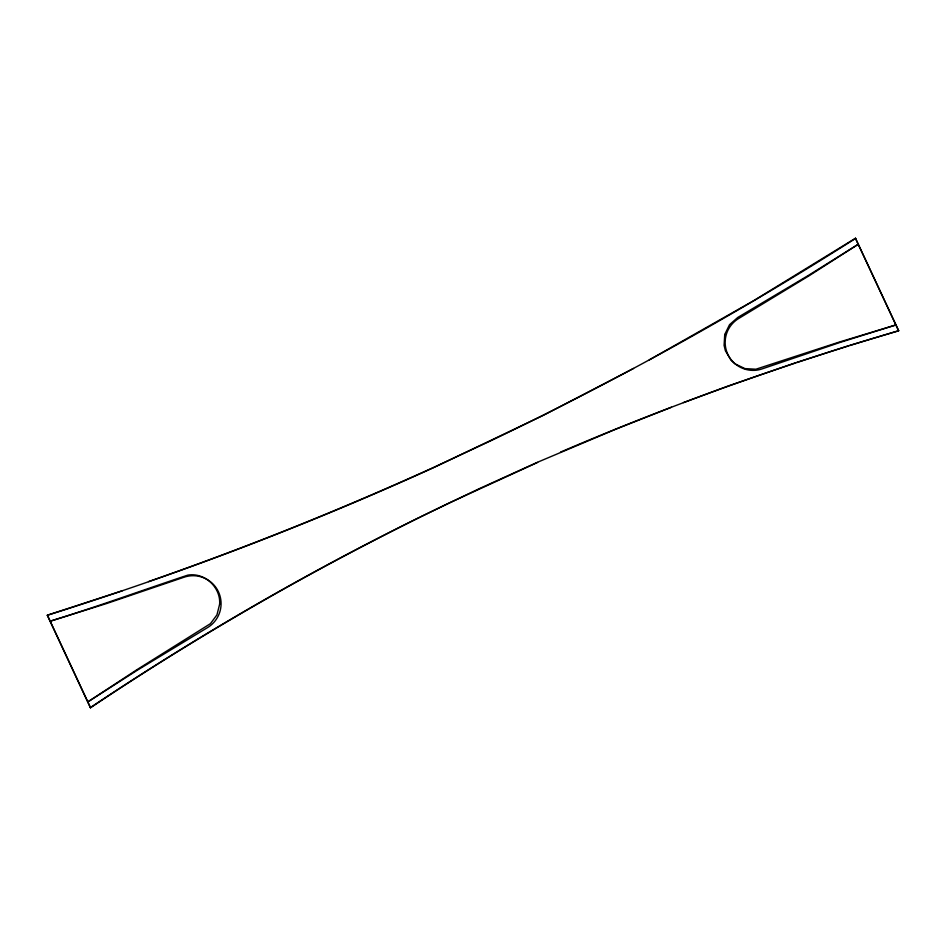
<?xml version="1.0" encoding="UTF-8"?>
<svg xmlns="http://www.w3.org/2000/svg" width="946" height="946" viewBox="0 0 946 946"><rect width="100%" height="100%" fill="white"/><g stroke="black" fill="none" stroke-linecap="round" stroke-linejoin="round"><path stroke-width="1.42" d="M633.572 368.443L543.489 415.27L433.635 467.631C308.053 524.734 178.912 573.926 47.3 615.255L90.367 707.608C195.822 637.048 305.854 573.288 419.705 517.249M90.367 707.608L90.544 707.738C205.235 630.876 325.507 562.421 449.941 502.61L537.659 462.393M649.263 359.882L753.335 300.875L855.456 238.262L898.7 330.745C783.726 364.494 670.69 404.888 560.54 452.093M148.51 581.613C245.168 547.971 340.241 509.776 433.457 467.513L491.79 440.304C616.969 380.339 738.53 312.913 855.633 238.392M420.958 516.634L478.901 488.834L537.482 462.275L615.834 429.177L671.447 407.229M683.426 402.594L727.391 386.275L795.385 362.85M122.318 590.777L47.3 615.255M796.721 362.424L848.314 345.81M898.7 330.745L849.662 345.396M855.456 238.262L898.523 330.627M47.477 615.373L90.544 707.738M219.626 604.269L216.941 614.888L210.426 623.662L136.815 669.756L87.824 701.908L137.395 670.17L207.221 627.801A27.966 27.954 0 0 0 183.69 577.344L106.354 603.619L50.185 621.203C96.421 606.965 141.935 590.375 187.793 575.133C204.584 572.2 220.95 587.348 219.626 604.269M724.731 334.506L724.092 345.396L725.393 350.73L730.962 360.13L735.03 363.855L744.94 368.597L755.913 369.212L839.232 342.085L895.98 324.927L839.812 342.511L762.476 368.774A27.966 27.954 0 0 1 738.956 318.329L808.783 275.96L858.353 244.21L808.203 275.534L737.762 317.466L729.532 324.691L724.731 334.506"/></g></svg>
